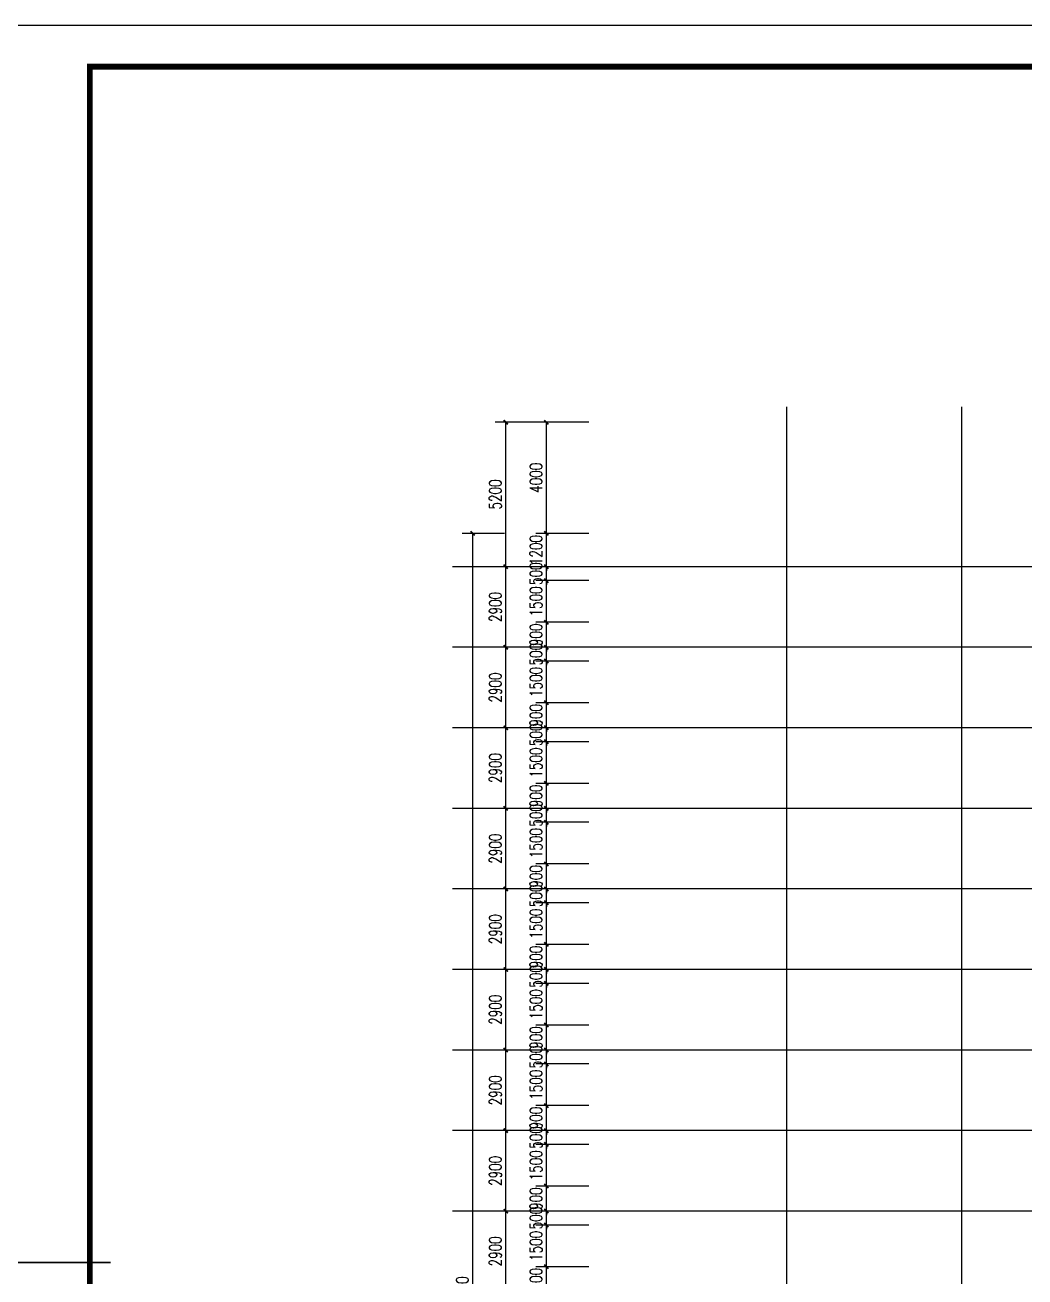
# Model space of a CAD drawing. Extents: x -59851 to 653804, y -249523 to 437614.
# Drawn here: x 276745 to 312727, y 392518 to 437588 of the extents above; entities that cross this region are included whole.
import ezdxf
from ezdxf.enums import TextEntityAlignment as Align

# ---------------------------------------------------------------- set-up
doc = ezdxf.new("R2010")
doc.units = 0
doc.header["$LTSCALE"] = 1000
doc.header["$MEASUREMENT"] = 0
for name, color, linetype in [('A-第三道尺寸线', 105, 'Continuous'), ('DOTE', 16, 'Continuous'), ('LABEL_FIXBOX_PM', 7, 'Continuous'), ('LABEL_TXT_PM', 1, 'Continuous'), ('PUB_DIM', 3, 'Continuous')]:
    doc.layers.add(name, color=color, linetype=linetype)
doc.styles.add('_TCH_DIM_T3', font='SIMPLEX.shx', dxfattribs={"width": 0.705882, "bigfont": 'GBCBIG.shx'})
doc.styles.add('LABEL_TXT_PM', font='pm_njadri_romans1.shx', dxfattribs={"width": 0.7, "bigfont": 'pm_njadri_hztxt.shx'})
doc.dimstyles.new('_TCH_ARCH&&150', dxfattribs={"dimtxt": 446.25, "dimasz": 150, "dimexe": 375, "dimexo": 450, "dimgap": 150, "dimtad": 1, "dimdec": 0, "dimzin": 0, "dimdsep": 46, "dimtxsty": '_TCH_DIM_T3', "dimblk": 'ARCHTICK', "dimcen": 0.09, "dimclrt": 7, "dimazin": 2, "dimtfac": 1, "dimtdec": 0, "dimtix": 1, "dimtmove": 2, "dimatfit": 3, "dimfxl": 0, "dimtolj": 1, "dimtzin": 0, "dimarcsym": 0})

# ---------------------------------------------------------------- blocks, each defined once
blk = doc.blocks.new('PMSheet_A1_20150113_5-3892016032414355901')
at = {"layer": 'LABEL_FIXBOX_PM'}
blk.add_lwpolyline([(0, 594), (841, 594), (841, 0), (0, 0)], close=True, dxfattribs=at)
at = {"layer": 'LABEL_FIXBOX_PM', "const_width": 1.4}
blk.add_lwpolyline([(831, 584), (25, 584), (25, 10), (831, 10)], close=True, dxfattribs=at)
at = {"layer": 'LABEL_FIXBOX_PM', "const_width": 0.35}
blk.add_lwpolyline([(0, 297), (30, 297)], dxfattribs=at)
at = {"layer": 'LABEL_TXT_PM', "style": 'LABEL_TXT_PM'}
for tag, height, width, p in [('修改图应说明理由', 4.5, 0.7, (788.35, 468.8)), ('出图章签名', 4.5, 0.7, (759.46, 338.09)), ('建设单位_U01', 4.5, 0.7, (800.9, 212.14)), ('建设单位', 4.5, 0.7, (800.9, 210.2)), ('建设单位_D01', 4.5, 0.7, (800.9, 207.4)), ('项目名称_U01', 4.5, 0.7, (800.9, 200.42)), ('项目名称', 4.5, 0.7, (800.9, 198.19)), ('项目名称_D01', 4.5, 0.7, (800.9, 195.3)), ('设计编号', 4.5, 0.6, (780.76, 187.9)), ('分项号', 4.5, 0.6, (820.26, 188)), ('项目经理', 4.5, 0.7, (780.26, 172)), ('项目经理签名', 4.5, 0.7, (810.18, 172.26)), ('审定', 4.5, 0.7, (780.26, 163.9)), ('审定签名', 4.5, 0.7, (810.18, 164.16)), ('审核', 4.5, 0.7, (780.26, 156)), ('审核签名', 4.5, 0.7, (810.18, 156.26)), ('项目负责签名', 4.5, 0.7, (810.18, 148.26)), ('项目负责', 4.5, 0.7, (780.26, 148)), ('专业负责', 4.5, 0.7, (780.26, 140)), ('专业负责签名', 4.5, 0.7, (810.18, 140.26)), ('校对', 4.5, 0.7, (780.26, 131.9)), ('校对签名', 4.5, 0.7, (810.18, 132.16)), ('设计签名', 4.5, 0.7, (810.18, 124.26)), ('设计', 4.5, 0.7, (780.26, 124)), ('绘制', 4.5, 0.7, (780.26, 115.9)), ('绘制签名', 4.5, 0.7, (810.18, 116.16)), ('方案_01', 4.5, 0.7, (780.26, 95.9)), ('方案_01签名', 4.5, 0.7, (810.18, 96.16)), ('方案_02签名', 4.5, 0.7, (810.18, 88.16)), ('方案_02', 4.5, 0.7, (780.26, 87.9)), ('方案_03', 4.5, 0.7, (780.29, 79.9)), ('方案_03签名', 4.5, 0.7, (810.2, 80.16)), ('方案_04', 4.5, 0.7, (780.26, 71.9)), ('方案_04签名', 4.5, 0.7, (810.18, 72.16)), ('图名_U02', 4.5, 0.7, (790.5, 60.2)), ('图名_U01', 4.5, 0.7, (790.5, 54.2)), ('图名', 4.5, 0.7, (790.5, 47.96)), ('图名_D01', 4.5, 0.7, (790.5, 42.4)), ('图名_D02', 4.5, 0.7, (790.5, 37)), ('图号', 3.5, 0.7, (760.97, 20.95)), ('图档号', 3.5, 0.7, (781.1, 20.95)), ('日期', 3.5, 0.7, (801.07, 20.95)), ('版本号', 3.5, 0.7, (820.27, 20.95))]:
    blk.add_attdef(tag, text='', height=height, dxfattribs=dict(at, width=width)).set_placement(p, align=Align.CENTER)
blk = doc.blocks.new('_ArchTick')
at = {"color": 0, "linetype": 'ByBlock', "const_width": 0.4}
blk.add_lwpolyline([(-0.5, -0.5), (0.5, 0.5)], dxfattribs=at)
blk = doc.blocks.new('*D4113')
at = {"layer": 'Defpoints', "color": 0, "transparency": 16777216}
for p in [(292854, 419288), (294453, 419288), (294453, 364438)]:
    blk.add_point(p, dxfattribs=at)
at = {"layer": 'PUB_DIM', "color": 0, "lineweight": -2, "transparency": 16777216}
for p, q in [((294003, 419288), (292479, 419288)), ((292854, 364438), (292854, 419288)), ((294003, 364438), (292479, 364438))]:
    blk.add_line(p, q, dxfattribs=at)
at = {"layer": 'PUB_DIM', "color": 0, "lineweight": -2, "transparency": 16777216, "xscale": 150, "yscale": 150, "zscale": 150}
for p, rotation in [((292854, 419288), 90), ((292854, 364438), 270)]:
    blk.add_blockref('_ArchTick', p, dxfattribs=dict(at, rotation=rotation))
at = {"layer": 'PUB_DIM', "color": 7, "transparency": 16777216, "insert": (292481, 391863), "char_height": 446.2, "attachment_point": 5, "rotation": 90, "style": '_TCH_DIM_T3'}
blk.add_mtext('\\A1;54850', dxfattribs=at)
blk = doc.blocks.new('*D4114')
at = {"layer": 'Defpoints', "color": 0, "transparency": 16777216}
for p in [(294043, 423288), (295616, 423288), (295616, 418088)]:
    blk.add_point(p, dxfattribs=at)
at = {"layer": 'PUB_DIM', "color": 0, "lineweight": -2, "transparency": 16777216}
for p, q in [((295166, 423288), (293668, 423288)), ((294043, 418088), (294043, 423288)), ((295166, 418088), (293668, 418088))]:
    blk.add_line(p, q, dxfattribs=at)
at = {"layer": 'PUB_DIM', "color": 0, "lineweight": -2, "transparency": 16777216, "xscale": 150, "yscale": 150, "zscale": 150}
for p, rotation in [((294043, 423288), 90), ((294043, 418088), 270)]:
    blk.add_blockref('_ArchTick', p, dxfattribs=dict(at, rotation=rotation))
at = {"layer": 'PUB_DIM', "color": 7, "transparency": 16777216, "insert": (293670, 420688), "char_height": 446.2, "attachment_point": 5, "rotation": 90, "style": '_TCH_DIM_T3'}
blk.add_mtext('\\A1;5200', dxfattribs=at)
blk = doc.blocks.new('*D4115')
at = {"layer": 'Defpoints', "color": 0, "transparency": 16777216}
for p in [(294043, 418088), (295616, 418088), (295616, 415188)]:
    blk.add_point(p, dxfattribs=at)
at = {"layer": 'PUB_DIM', "color": 0, "lineweight": -2, "transparency": 16777216}
for p, q in [((295166, 418088), (293668, 418088)), ((294043, 415188), (294043, 418088)), ((295166, 415188), (293668, 415188))]:
    blk.add_line(p, q, dxfattribs=at)
at = {"layer": 'PUB_DIM', "color": 0, "lineweight": -2, "transparency": 16777216, "xscale": 150, "yscale": 150, "zscale": 150}
for p, rotation in [((294043, 418088), 90), ((294043, 415188), 270)]:
    blk.add_blockref('_ArchTick', p, dxfattribs=dict(at, rotation=rotation))
at = {"layer": 'PUB_DIM', "color": 7, "transparency": 16777216, "insert": (293670, 416638), "char_height": 446.2, "attachment_point": 5, "rotation": 90, "style": '_TCH_DIM_T3'}
blk.add_mtext('\\A1;2900', dxfattribs=at)
blk = doc.blocks.new('*D4116')
at = {"layer": 'Defpoints', "color": 0, "transparency": 16777216}
for p in [(294043, 415188), (295616, 415188), (295616, 412288)]:
    blk.add_point(p, dxfattribs=at)
at = {"layer": 'PUB_DIM', "color": 0, "lineweight": -2, "transparency": 16777216}
for p, q in [((295166, 415188), (293668, 415188)), ((294043, 412288), (294043, 415188)), ((295166, 412288), (293668, 412288))]:
    blk.add_line(p, q, dxfattribs=at)
at = {"layer": 'PUB_DIM', "color": 0, "lineweight": -2, "transparency": 16777216, "xscale": 150, "yscale": 150, "zscale": 150}
for p, rotation in [((294043, 415188), 90), ((294043, 412288), 270)]:
    blk.add_blockref('_ArchTick', p, dxfattribs=dict(at, rotation=rotation))
at = {"layer": 'PUB_DIM', "color": 7, "transparency": 16777216, "insert": (293670, 413738), "char_height": 446.2, "attachment_point": 5, "rotation": 90, "style": '_TCH_DIM_T3'}
blk.add_mtext('\\A1;2900', dxfattribs=at)
blk = doc.blocks.new('*D4117')
at = {"layer": 'Defpoints', "color": 0, "transparency": 16777216}
for p in [(294043, 412288), (295616, 412288), (295616, 409388)]:
    blk.add_point(p, dxfattribs=at)
at = {"layer": 'PUB_DIM', "color": 0, "lineweight": -2, "transparency": 16777216}
for p, q in [((295166, 412288), (293668, 412288)), ((294043, 409388), (294043, 412288)), ((295166, 409388), (293668, 409388))]:
    blk.add_line(p, q, dxfattribs=at)
at = {"layer": 'PUB_DIM', "color": 0, "lineweight": -2, "transparency": 16777216, "xscale": 150, "yscale": 150, "zscale": 150}
for p, rotation in [((294043, 412288), 90), ((294043, 409388), 270)]:
    blk.add_blockref('_ArchTick', p, dxfattribs=dict(at, rotation=rotation))
at = {"layer": 'PUB_DIM', "color": 7, "transparency": 16777216, "insert": (293670, 410838), "char_height": 446.2, "attachment_point": 5, "rotation": 90, "style": '_TCH_DIM_T3'}
blk.add_mtext('\\A1;2900', dxfattribs=at)
blk = doc.blocks.new('*D4118')
at = {"layer": 'Defpoints', "color": 0, "transparency": 16777216}
for p in [(294043, 409388), (295616, 409388), (295616, 406488)]:
    blk.add_point(p, dxfattribs=at)
at = {"layer": 'PUB_DIM', "color": 0, "lineweight": -2, "transparency": 16777216}
for p, q in [((295166, 409388), (293668, 409388)), ((294043, 406488), (294043, 409388)), ((295166, 406488), (293668, 406488))]:
    blk.add_line(p, q, dxfattribs=at)
at = {"layer": 'PUB_DIM', "color": 0, "lineweight": -2, "transparency": 16777216, "xscale": 150, "yscale": 150, "zscale": 150}
for p, rotation in [((294043, 409388), 90), ((294043, 406488), 270)]:
    blk.add_blockref('_ArchTick', p, dxfattribs=dict(at, rotation=rotation))
at = {"layer": 'PUB_DIM', "color": 7, "transparency": 16777216, "insert": (293670, 407938), "char_height": 446.2, "attachment_point": 5, "rotation": 90, "style": '_TCH_DIM_T3'}
blk.add_mtext('\\A1;2900', dxfattribs=at)
blk = doc.blocks.new('*D4119')
at = {"layer": 'Defpoints', "color": 0, "transparency": 16777216}
for p in [(294043, 406488), (295616, 406488), (295616, 403588)]:
    blk.add_point(p, dxfattribs=at)
at = {"layer": 'PUB_DIM', "color": 0, "lineweight": -2, "transparency": 16777216}
for p, q in [((295166, 406488), (293668, 406488)), ((294043, 403588), (294043, 406488)), ((295166, 403588), (293668, 403588))]:
    blk.add_line(p, q, dxfattribs=at)
at = {"layer": 'PUB_DIM', "color": 0, "lineweight": -2, "transparency": 16777216, "xscale": 150, "yscale": 150, "zscale": 150}
for p, rotation in [((294043, 406488), 90), ((294043, 403588), 270)]:
    blk.add_blockref('_ArchTick', p, dxfattribs=dict(at, rotation=rotation))
at = {"layer": 'PUB_DIM', "color": 7, "transparency": 16777216, "insert": (293670, 405038), "char_height": 446.2, "attachment_point": 5, "rotation": 90, "style": '_TCH_DIM_T3'}
blk.add_mtext('\\A1;2900', dxfattribs=at)
blk = doc.blocks.new('*D4120')
at = {"layer": 'Defpoints', "color": 0, "transparency": 16777216}
for p in [(294043, 403588), (295616, 403588), (295616, 400688)]:
    blk.add_point(p, dxfattribs=at)
at = {"layer": 'PUB_DIM', "color": 0, "lineweight": -2, "transparency": 16777216}
for p, q in [((295166, 403588), (293668, 403588)), ((294043, 400688), (294043, 403588)), ((295166, 400688), (293668, 400688))]:
    blk.add_line(p, q, dxfattribs=at)
at = {"layer": 'PUB_DIM', "color": 0, "lineweight": -2, "transparency": 16777216, "xscale": 150, "yscale": 150, "zscale": 150}
for p, rotation in [((294043, 403588), 90), ((294043, 400688), 270)]:
    blk.add_blockref('_ArchTick', p, dxfattribs=dict(at, rotation=rotation))
at = {"layer": 'PUB_DIM', "color": 7, "transparency": 16777216, "insert": (293670, 402138), "char_height": 446.2, "attachment_point": 5, "rotation": 90, "style": '_TCH_DIM_T3'}
blk.add_mtext('\\A1;2900', dxfattribs=at)
blk = doc.blocks.new('*D4121')
at = {"layer": 'Defpoints', "color": 0, "transparency": 16777216}
for p in [(294043, 400688), (295616, 400688), (295616, 397788)]:
    blk.add_point(p, dxfattribs=at)
at = {"layer": 'PUB_DIM', "color": 0, "lineweight": -2, "transparency": 16777216}
for p, q in [((295166, 400688), (293668, 400688)), ((294043, 397788), (294043, 400688)), ((295166, 397788), (293668, 397788))]:
    blk.add_line(p, q, dxfattribs=at)
at = {"layer": 'PUB_DIM', "color": 0, "lineweight": -2, "transparency": 16777216, "xscale": 150, "yscale": 150, "zscale": 150}
for p, rotation in [((294043, 400688), 90), ((294043, 397788), 270)]:
    blk.add_blockref('_ArchTick', p, dxfattribs=dict(at, rotation=rotation))
at = {"layer": 'PUB_DIM', "color": 7, "transparency": 16777216, "insert": (293670, 399238), "char_height": 446.2, "attachment_point": 5, "rotation": 90, "style": '_TCH_DIM_T3'}
blk.add_mtext('\\A1;2900', dxfattribs=at)
blk = doc.blocks.new('*D4122')
at = {"layer": 'Defpoints', "color": 0, "transparency": 16777216}
for p in [(294043, 397788), (295616, 397788), (295616, 394888)]:
    blk.add_point(p, dxfattribs=at)
at = {"layer": 'PUB_DIM', "color": 0, "lineweight": -2, "transparency": 16777216}
for p, q in [((295166, 397788), (293668, 397788)), ((294043, 394888), (294043, 397788)), ((295166, 394888), (293668, 394888))]:
    blk.add_line(p, q, dxfattribs=at)
at = {"layer": 'PUB_DIM', "color": 0, "lineweight": -2, "transparency": 16777216, "xscale": 150, "yscale": 150, "zscale": 150}
for p, rotation in [((294043, 397788), 90), ((294043, 394888), 270)]:
    blk.add_blockref('_ArchTick', p, dxfattribs=dict(at, rotation=rotation))
at = {"layer": 'PUB_DIM', "color": 7, "transparency": 16777216, "insert": (293670, 396338), "char_height": 446.2, "attachment_point": 5, "rotation": 90, "style": '_TCH_DIM_T3'}
blk.add_mtext('\\A1;2900', dxfattribs=at)
blk = doc.blocks.new('*D4123')
at = {"layer": 'Defpoints', "color": 0, "transparency": 16777216}
for p in [(294043, 394888), (295616, 394888), (295616, 391988)]:
    blk.add_point(p, dxfattribs=at)
at = {"layer": 'PUB_DIM', "color": 0, "lineweight": -2, "transparency": 16777216}
for p, q in [((295166, 394888), (293668, 394888)), ((294043, 391988), (294043, 394888)), ((295166, 391988), (293668, 391988))]:
    blk.add_line(p, q, dxfattribs=at)
at = {"layer": 'PUB_DIM', "color": 0, "lineweight": -2, "transparency": 16777216, "xscale": 150, "yscale": 150, "zscale": 150}
for p, rotation in [((294043, 394888), 90), ((294043, 391988), 270)]:
    blk.add_blockref('_ArchTick', p, dxfattribs=dict(at, rotation=rotation))
at = {"layer": 'PUB_DIM', "color": 7, "transparency": 16777216, "insert": (293670, 393438), "char_height": 446.2, "attachment_point": 5, "rotation": 90, "style": '_TCH_DIM_T3'}
blk.add_mtext('\\A1;2900', dxfattribs=at)
blk = doc.blocks.new('*D4161')
at = {"layer": 'A-第三道尺寸线', "color": 0, "lineweight": -2, "transparency": 16777216}
for p, q in [((295504, 392888), (295504, 393038)), ((297028, 392888), (295129, 392888)), ((295504, 391988), (295504, 392888)), ((297028, 391988), (295129, 391988)), ((295504, 391988), (295504, 391838))]:
    blk.add_line(p, q, dxfattribs=at)
at = {"layer": 'Defpoints', "color": 0, "transparency": 16777216}
for p in [(295504, 392888), (297478, 392888), (297478, 391988)]:
    blk.add_point(p, dxfattribs=at)
at = {"layer": 'A-第三道尺寸线', "color": 0, "lineweight": -2, "transparency": 16777216, "xscale": 150, "yscale": 150, "zscale": 150}
for p, rotation in [((295504, 392888), 270), ((295504, 391988), 90)]:
    blk.add_blockref('_ArchTick', p, dxfattribs=dict(at, rotation=rotation))
at = {"layer": 'A-第三道尺寸线', "color": 7, "transparency": 16777216, "insert": (295131, 392438), "char_height": 446.2, "attachment_point": 5, "rotation": 90, "style": '_TCH_DIM_T3'}
blk.add_mtext('\\A1;900', dxfattribs=at)
blk = doc.blocks.new('*D4162')
at = {"layer": 'A-第三道尺寸线', "color": 0, "lineweight": -2, "transparency": 16777216}
for p, q in [((297028, 394388), (295129, 394388)), ((295504, 392888), (295504, 394388)), ((297028, 392888), (295129, 392888))]:
    blk.add_line(p, q, dxfattribs=at)
at = {"layer": 'Defpoints', "color": 0, "transparency": 16777216}
for p in [(295504, 394388), (297478, 394388), (297478, 392888)]:
    blk.add_point(p, dxfattribs=at)
at = {"layer": 'A-第三道尺寸线', "color": 0, "lineweight": -2, "transparency": 16777216, "xscale": 150, "yscale": 150, "zscale": 150}
for p, rotation in [((295504, 394388), 90), ((295504, 392888), 270)]:
    blk.add_blockref('_ArchTick', p, dxfattribs=dict(at, rotation=rotation))
at = {"layer": 'A-第三道尺寸线', "color": 7, "transparency": 16777216, "insert": (295131, 393638), "char_height": 446.2, "attachment_point": 5, "rotation": 90, "style": '_TCH_DIM_T3'}
blk.add_mtext('\\A1;1500', dxfattribs=at)
blk = doc.blocks.new('*D4163')
at = {"layer": 'A-第三道尺寸线', "color": 0, "lineweight": -2, "transparency": 16777216}
for p, q in [((297028, 394888), (295129, 394888)), ((295504, 394888), (295504, 395038)), ((295504, 394388), (295504, 394888)), ((297028, 394388), (295129, 394388)), ((295504, 394388), (295504, 394238))]:
    blk.add_line(p, q, dxfattribs=at)
at = {"layer": 'Defpoints', "color": 0, "transparency": 16777216}
for p in [(295504, 394888), (297478, 394888), (297478, 394388)]:
    blk.add_point(p, dxfattribs=at)
at = {"layer": 'A-第三道尺寸线', "color": 0, "lineweight": -2, "transparency": 16777216, "xscale": 150, "yscale": 150, "zscale": 150}
for p, rotation in [((295504, 394888), 270), ((295504, 394388), 90)]:
    blk.add_blockref('_ArchTick', p, dxfattribs=dict(at, rotation=rotation))
at = {"layer": 'A-第三道尺寸线', "color": 7, "transparency": 16777216, "insert": (295131, 394638), "char_height": 446.2, "attachment_point": 5, "rotation": 90, "style": '_TCH_DIM_T3'}
blk.add_mtext('\\A1;500', dxfattribs=at)
blk = doc.blocks.new('*D4164')
at = {"layer": 'A-第三道尺寸线', "color": 0, "lineweight": -2, "transparency": 16777216}
for p, q in [((297028, 395788), (295129, 395788)), ((295504, 395788), (295504, 395938)), ((295504, 394888), (295504, 395788)), ((297028, 394888), (295129, 394888)), ((295504, 394888), (295504, 394738))]:
    blk.add_line(p, q, dxfattribs=at)
at = {"layer": 'Defpoints', "color": 0, "transparency": 16777216}
for p in [(295504, 395788), (297478, 395788), (297478, 394888)]:
    blk.add_point(p, dxfattribs=at)
at = {"layer": 'A-第三道尺寸线', "color": 0, "lineweight": -2, "transparency": 16777216, "xscale": 150, "yscale": 150, "zscale": 150}
for p, rotation in [((295504, 395788), 270), ((295504, 394888), 90)]:
    blk.add_blockref('_ArchTick', p, dxfattribs=dict(at, rotation=rotation))
at = {"layer": 'A-第三道尺寸线', "color": 7, "transparency": 16777216, "insert": (295131, 395338), "char_height": 446.2, "attachment_point": 5, "rotation": 90, "style": '_TCH_DIM_T3'}
blk.add_mtext('\\A1;900', dxfattribs=at)
blk = doc.blocks.new('*D4165')
at = {"layer": 'A-第三道尺寸线', "color": 0, "lineweight": -2, "transparency": 16777216}
for p, q in [((297028, 397288), (295129, 397288)), ((295504, 395788), (295504, 397288)), ((297028, 395788), (295129, 395788))]:
    blk.add_line(p, q, dxfattribs=at)
at = {"layer": 'Defpoints', "color": 0, "transparency": 16777216}
for p in [(295504, 397288), (297478, 397288), (297478, 395788)]:
    blk.add_point(p, dxfattribs=at)
at = {"layer": 'A-第三道尺寸线', "color": 0, "lineweight": -2, "transparency": 16777216, "xscale": 150, "yscale": 150, "zscale": 150}
for p, rotation in [((295504, 397288), 90), ((295504, 395788), 270)]:
    blk.add_blockref('_ArchTick', p, dxfattribs=dict(at, rotation=rotation))
at = {"layer": 'A-第三道尺寸线', "color": 7, "transparency": 16777216, "insert": (295131, 396538), "char_height": 446.2, "attachment_point": 5, "rotation": 90, "style": '_TCH_DIM_T3'}
blk.add_mtext('\\A1;1500', dxfattribs=at)
blk = doc.blocks.new('*D4166')
at = {"layer": 'A-第三道尺寸线', "color": 0, "lineweight": -2, "transparency": 16777216}
for p, q in [((297028, 397788), (295129, 397788)), ((295504, 397788), (295504, 397938)), ((295504, 397288), (295504, 397788)), ((297028, 397288), (295129, 397288)), ((295504, 397288), (295504, 397138))]:
    blk.add_line(p, q, dxfattribs=at)
at = {"layer": 'Defpoints', "color": 0, "transparency": 16777216}
for p in [(295504, 397788), (297478, 397788), (297478, 397288)]:
    blk.add_point(p, dxfattribs=at)
at = {"layer": 'A-第三道尺寸线', "color": 0, "lineweight": -2, "transparency": 16777216, "xscale": 150, "yscale": 150, "zscale": 150}
for p, rotation in [((295504, 397788), 270), ((295504, 397288), 90)]:
    blk.add_blockref('_ArchTick', p, dxfattribs=dict(at, rotation=rotation))
at = {"layer": 'A-第三道尺寸线', "color": 7, "transparency": 16777216, "insert": (295131, 397538), "char_height": 446.2, "attachment_point": 5, "rotation": 90, "style": '_TCH_DIM_T3'}
blk.add_mtext('\\A1;500', dxfattribs=at)
blk = doc.blocks.new('*D4167')
at = {"layer": 'A-第三道尺寸线', "color": 0, "lineweight": -2, "transparency": 16777216}
for p, q in [((297028, 398688), (295129, 398688)), ((295504, 398688), (295504, 398838)), ((295504, 397788), (295504, 398688)), ((297028, 397788), (295129, 397788)), ((295504, 397788), (295504, 397638))]:
    blk.add_line(p, q, dxfattribs=at)
at = {"layer": 'Defpoints', "color": 0, "transparency": 16777216}
for p in [(295504, 398688), (297478, 398688), (297478, 397788)]:
    blk.add_point(p, dxfattribs=at)
at = {"layer": 'A-第三道尺寸线', "color": 0, "lineweight": -2, "transparency": 16777216, "xscale": 150, "yscale": 150, "zscale": 150}
for p, rotation in [((295504, 398688), 270), ((295504, 397788), 90)]:
    blk.add_blockref('_ArchTick', p, dxfattribs=dict(at, rotation=rotation))
at = {"layer": 'A-第三道尺寸线', "color": 7, "transparency": 16777216, "insert": (295131, 398238), "char_height": 446.2, "attachment_point": 5, "rotation": 90, "style": '_TCH_DIM_T3'}
blk.add_mtext('\\A1;900', dxfattribs=at)
blk = doc.blocks.new('*D4168')
at = {"layer": 'A-第三道尺寸线', "color": 0, "lineweight": -2, "transparency": 16777216}
for p, q in [((297028, 400188), (295129, 400188)), ((295504, 398688), (295504, 400188)), ((297028, 398688), (295129, 398688))]:
    blk.add_line(p, q, dxfattribs=at)
at = {"layer": 'Defpoints', "color": 0, "transparency": 16777216}
for p in [(295504, 400188), (297478, 400188), (297478, 398688)]:
    blk.add_point(p, dxfattribs=at)
at = {"layer": 'A-第三道尺寸线', "color": 0, "lineweight": -2, "transparency": 16777216, "xscale": 150, "yscale": 150, "zscale": 150}
for p, rotation in [((295504, 400188), 90), ((295504, 398688), 270)]:
    blk.add_blockref('_ArchTick', p, dxfattribs=dict(at, rotation=rotation))
at = {"layer": 'A-第三道尺寸线', "color": 7, "transparency": 16777216, "insert": (295131, 399438), "char_height": 446.2, "attachment_point": 5, "rotation": 90, "style": '_TCH_DIM_T3'}
blk.add_mtext('\\A1;1500', dxfattribs=at)
blk = doc.blocks.new('*D4169')
at = {"layer": 'A-第三道尺寸线', "color": 0, "lineweight": -2, "transparency": 16777216}
for p, q in [((297028, 400688), (295129, 400688)), ((295504, 400688), (295504, 400838)), ((295504, 400188), (295504, 400688)), ((297028, 400188), (295129, 400188)), ((295504, 400188), (295504, 400038))]:
    blk.add_line(p, q, dxfattribs=at)
at = {"layer": 'Defpoints', "color": 0, "transparency": 16777216}
for p in [(295504, 400688), (297478, 400688), (297478, 400188)]:
    blk.add_point(p, dxfattribs=at)
at = {"layer": 'A-第三道尺寸线', "color": 0, "lineweight": -2, "transparency": 16777216, "xscale": 150, "yscale": 150, "zscale": 150}
for p, rotation in [((295504, 400688), 270), ((295504, 400188), 90)]:
    blk.add_blockref('_ArchTick', p, dxfattribs=dict(at, rotation=rotation))
at = {"layer": 'A-第三道尺寸线', "color": 7, "transparency": 16777216, "insert": (295131, 400438), "char_height": 446.2, "attachment_point": 5, "rotation": 90, "style": '_TCH_DIM_T3'}
blk.add_mtext('\\A1;500', dxfattribs=at)
blk = doc.blocks.new('*D4170')
at = {"layer": 'A-第三道尺寸线', "color": 0, "lineweight": -2, "transparency": 16777216}
for p, q in [((297028, 401588), (295129, 401588)), ((295504, 401588), (295504, 401738)), ((295504, 400688), (295504, 401588)), ((297028, 400688), (295129, 400688)), ((295504, 400688), (295504, 400538))]:
    blk.add_line(p, q, dxfattribs=at)
at = {"layer": 'Defpoints', "color": 0, "transparency": 16777216}
for p in [(295504, 401588), (297478, 401588), (297478, 400688)]:
    blk.add_point(p, dxfattribs=at)
at = {"layer": 'A-第三道尺寸线', "color": 0, "lineweight": -2, "transparency": 16777216, "xscale": 150, "yscale": 150, "zscale": 150}
for p, rotation in [((295504, 401588), 270), ((295504, 400688), 90)]:
    blk.add_blockref('_ArchTick', p, dxfattribs=dict(at, rotation=rotation))
at = {"layer": 'A-第三道尺寸线', "color": 7, "transparency": 16777216, "insert": (295131, 401138), "char_height": 446.2, "attachment_point": 5, "rotation": 90, "style": '_TCH_DIM_T3'}
blk.add_mtext('\\A1;900', dxfattribs=at)
blk = doc.blocks.new('*D4171')
at = {"layer": 'A-第三道尺寸线', "color": 0, "lineweight": -2, "transparency": 16777216}
for p, q in [((297028, 403088), (295129, 403088)), ((295504, 401588), (295504, 403088)), ((297028, 401588), (295129, 401588))]:
    blk.add_line(p, q, dxfattribs=at)
at = {"layer": 'Defpoints', "color": 0, "transparency": 16777216}
for p in [(295504, 403088), (297478, 403088), (297478, 401588)]:
    blk.add_point(p, dxfattribs=at)
at = {"layer": 'A-第三道尺寸线', "color": 0, "lineweight": -2, "transparency": 16777216, "xscale": 150, "yscale": 150, "zscale": 150}
for p, rotation in [((295504, 403088), 90), ((295504, 401588), 270)]:
    blk.add_blockref('_ArchTick', p, dxfattribs=dict(at, rotation=rotation))
at = {"layer": 'A-第三道尺寸线', "color": 7, "transparency": 16777216, "insert": (295131, 402338), "char_height": 446.2, "attachment_point": 5, "rotation": 90, "style": '_TCH_DIM_T3'}
blk.add_mtext('\\A1;1500', dxfattribs=at)
blk = doc.blocks.new('*D4172')
at = {"layer": 'A-第三道尺寸线', "color": 0, "lineweight": -2, "transparency": 16777216}
for p, q in [((297028, 403588), (295129, 403588)), ((295504, 403588), (295504, 403738)), ((295504, 403088), (295504, 403588)), ((297028, 403088), (295129, 403088)), ((295504, 403088), (295504, 402938))]:
    blk.add_line(p, q, dxfattribs=at)
at = {"layer": 'Defpoints', "color": 0, "transparency": 16777216}
for p in [(295504, 403588), (297478, 403588), (297478, 403088)]:
    blk.add_point(p, dxfattribs=at)
at = {"layer": 'A-第三道尺寸线', "color": 0, "lineweight": -2, "transparency": 16777216, "xscale": 150, "yscale": 150, "zscale": 150}
for p, rotation in [((295504, 403588), 270), ((295504, 403088), 90)]:
    blk.add_blockref('_ArchTick', p, dxfattribs=dict(at, rotation=rotation))
at = {"layer": 'A-第三道尺寸线', "color": 7, "transparency": 16777216, "insert": (295131, 403338), "char_height": 446.2, "attachment_point": 5, "rotation": 90, "style": '_TCH_DIM_T3'}
blk.add_mtext('\\A1;500', dxfattribs=at)
blk = doc.blocks.new('*D4173')
at = {"layer": 'A-第三道尺寸线', "color": 0, "lineweight": -2, "transparency": 16777216}
for p, q in [((297028, 404488), (295129, 404488)), ((295504, 404488), (295504, 404638)), ((295504, 403588), (295504, 404488)), ((297028, 403588), (295129, 403588)), ((295504, 403588), (295504, 403438))]:
    blk.add_line(p, q, dxfattribs=at)
at = {"layer": 'Defpoints', "color": 0, "transparency": 16777216}
for p in [(295504, 404488), (297478, 404488), (297478, 403588)]:
    blk.add_point(p, dxfattribs=at)
at = {"layer": 'A-第三道尺寸线', "color": 0, "lineweight": -2, "transparency": 16777216, "xscale": 150, "yscale": 150, "zscale": 150}
for p, rotation in [((295504, 404488), 270), ((295504, 403588), 90)]:
    blk.add_blockref('_ArchTick', p, dxfattribs=dict(at, rotation=rotation))
at = {"layer": 'A-第三道尺寸线', "color": 7, "transparency": 16777216, "insert": (295131, 404038), "char_height": 446.2, "attachment_point": 5, "rotation": 90, "style": '_TCH_DIM_T3'}
blk.add_mtext('\\A1;900', dxfattribs=at)
blk = doc.blocks.new('*D4174')
at = {"layer": 'A-第三道尺寸线', "color": 0, "lineweight": -2, "transparency": 16777216}
for p, q in [((297028, 405988), (295129, 405988)), ((295504, 404488), (295504, 405988)), ((297028, 404488), (295129, 404488))]:
    blk.add_line(p, q, dxfattribs=at)
at = {"layer": 'Defpoints', "color": 0, "transparency": 16777216}
for p in [(295504, 405988), (297478, 405988), (297478, 404488)]:
    blk.add_point(p, dxfattribs=at)
at = {"layer": 'A-第三道尺寸线', "color": 0, "lineweight": -2, "transparency": 16777216, "xscale": 150, "yscale": 150, "zscale": 150}
for p, rotation in [((295504, 405988), 90), ((295504, 404488), 270)]:
    blk.add_blockref('_ArchTick', p, dxfattribs=dict(at, rotation=rotation))
at = {"layer": 'A-第三道尺寸线', "color": 7, "transparency": 16777216, "insert": (295131, 405238), "char_height": 446.2, "attachment_point": 5, "rotation": 90, "style": '_TCH_DIM_T3'}
blk.add_mtext('\\A1;1500', dxfattribs=at)
blk = doc.blocks.new('*D4175')
at = {"layer": 'A-第三道尺寸线', "color": 0, "lineweight": -2, "transparency": 16777216}
for p, q in [((295504, 406488), (295504, 406638)), ((297028, 406488), (295129, 406488)), ((295504, 405988), (295504, 406488)), ((297028, 405988), (295129, 405988)), ((295504, 405988), (295504, 405838))]:
    blk.add_line(p, q, dxfattribs=at)
at = {"layer": 'Defpoints', "color": 0, "transparency": 16777216}
for p in [(295504, 406488), (297478, 406488), (297478, 405988)]:
    blk.add_point(p, dxfattribs=at)
at = {"layer": 'A-第三道尺寸线', "color": 0, "lineweight": -2, "transparency": 16777216, "xscale": 150, "yscale": 150, "zscale": 150}
for p, rotation in [((295504, 406488), 270), ((295504, 405988), 90)]:
    blk.add_blockref('_ArchTick', p, dxfattribs=dict(at, rotation=rotation))
at = {"layer": 'A-第三道尺寸线', "color": 7, "transparency": 16777216, "insert": (295131, 406238), "char_height": 446.2, "attachment_point": 5, "rotation": 90, "style": '_TCH_DIM_T3'}
blk.add_mtext('\\A1;500', dxfattribs=at)
blk = doc.blocks.new('*D4176')
at = {"layer": 'A-第三道尺寸线', "color": 0, "lineweight": -2, "transparency": 16777216}
for p, q in [((295504, 407388), (295504, 407538)), ((297028, 407388), (295129, 407388)), ((295504, 406488), (295504, 407388)), ((297028, 406488), (295129, 406488)), ((295504, 406488), (295504, 406338))]:
    blk.add_line(p, q, dxfattribs=at)
at = {"layer": 'Defpoints', "color": 0, "transparency": 16777216}
for p in [(295504, 407388), (297478, 407388), (297478, 406488)]:
    blk.add_point(p, dxfattribs=at)
at = {"layer": 'A-第三道尺寸线', "color": 0, "lineweight": -2, "transparency": 16777216, "xscale": 150, "yscale": 150, "zscale": 150}
for p, rotation in [((295504, 407388), 270), ((295504, 406488), 90)]:
    blk.add_blockref('_ArchTick', p, dxfattribs=dict(at, rotation=rotation))
at = {"layer": 'A-第三道尺寸线', "color": 7, "transparency": 16777216, "insert": (295131, 406938), "char_height": 446.2, "attachment_point": 5, "rotation": 90, "style": '_TCH_DIM_T3'}
blk.add_mtext('\\A1;900', dxfattribs=at)
blk = doc.blocks.new('*D4177')
at = {"layer": 'A-第三道尺寸线', "color": 0, "lineweight": -2, "transparency": 16777216}
for p, q in [((297028, 408888), (295129, 408888)), ((295504, 407388), (295504, 408888)), ((297028, 407388), (295129, 407388))]:
    blk.add_line(p, q, dxfattribs=at)
at = {"layer": 'Defpoints', "color": 0, "transparency": 16777216}
for p in [(295504, 408888), (297478, 408888), (297478, 407388)]:
    blk.add_point(p, dxfattribs=at)
at = {"layer": 'A-第三道尺寸线', "color": 0, "lineweight": -2, "transparency": 16777216, "xscale": 150, "yscale": 150, "zscale": 150}
for p, rotation in [((295504, 408888), 90), ((295504, 407388), 270)]:
    blk.add_blockref('_ArchTick', p, dxfattribs=dict(at, rotation=rotation))
at = {"layer": 'A-第三道尺寸线', "color": 7, "transparency": 16777216, "insert": (295131, 408138), "char_height": 446.2, "attachment_point": 5, "rotation": 90, "style": '_TCH_DIM_T3'}
blk.add_mtext('\\A1;1500', dxfattribs=at)
blk = doc.blocks.new('*D4178')
at = {"layer": 'A-第三道尺寸线', "color": 0, "lineweight": -2, "transparency": 16777216}
for p, q in [((297028, 409388), (295129, 409388)), ((295504, 409388), (295504, 409538)), ((295504, 408888), (295504, 409388)), ((297028, 408888), (295129, 408888)), ((295504, 408888), (295504, 408738))]:
    blk.add_line(p, q, dxfattribs=at)
at = {"layer": 'Defpoints', "color": 0, "transparency": 16777216}
for p in [(295504, 409388), (297478, 409388), (297478, 408888)]:
    blk.add_point(p, dxfattribs=at)
at = {"layer": 'A-第三道尺寸线', "color": 0, "lineweight": -2, "transparency": 16777216, "xscale": 150, "yscale": 150, "zscale": 150}
for p, rotation in [((295504, 409388), 270), ((295504, 408888), 90)]:
    blk.add_blockref('_ArchTick', p, dxfattribs=dict(at, rotation=rotation))
at = {"layer": 'A-第三道尺寸线', "color": 7, "transparency": 16777216, "insert": (295131, 409138), "char_height": 446.2, "attachment_point": 5, "rotation": 90, "style": '_TCH_DIM_T3'}
blk.add_mtext('\\A1;500', dxfattribs=at)
blk = doc.blocks.new('*D4179')
at = {"layer": 'A-第三道尺寸线', "color": 0, "lineweight": -2, "transparency": 16777216}
for p, q in [((297028, 410288), (295129, 410288)), ((295504, 410288), (295504, 410438)), ((295504, 409388), (295504, 410288)), ((297028, 409388), (295129, 409388)), ((295504, 409388), (295504, 409238))]:
    blk.add_line(p, q, dxfattribs=at)
at = {"layer": 'Defpoints', "color": 0, "transparency": 16777216}
for p in [(295504, 410288), (297478, 410288), (297478, 409388)]:
    blk.add_point(p, dxfattribs=at)
at = {"layer": 'A-第三道尺寸线', "color": 0, "lineweight": -2, "transparency": 16777216, "xscale": 150, "yscale": 150, "zscale": 150}
for p, rotation in [((295504, 410288), 270), ((295504, 409388), 90)]:
    blk.add_blockref('_ArchTick', p, dxfattribs=dict(at, rotation=rotation))
at = {"layer": 'A-第三道尺寸线', "color": 7, "transparency": 16777216, "insert": (295131, 409838), "char_height": 446.2, "attachment_point": 5, "rotation": 90, "style": '_TCH_DIM_T3'}
blk.add_mtext('\\A1;900', dxfattribs=at)
blk = doc.blocks.new('*D4180')
at = {"layer": 'A-第三道尺寸线', "color": 0, "lineweight": -2, "transparency": 16777216}
for p, q in [((297028, 411788), (295129, 411788)), ((295504, 410288), (295504, 411788)), ((297028, 410288), (295129, 410288))]:
    blk.add_line(p, q, dxfattribs=at)
at = {"layer": 'Defpoints', "color": 0, "transparency": 16777216}
for p in [(295504, 411788), (297478, 411788), (297478, 410288)]:
    blk.add_point(p, dxfattribs=at)
at = {"layer": 'A-第三道尺寸线', "color": 0, "lineweight": -2, "transparency": 16777216, "xscale": 150, "yscale": 150, "zscale": 150}
for p, rotation in [((295504, 411788), 90), ((295504, 410288), 270)]:
    blk.add_blockref('_ArchTick', p, dxfattribs=dict(at, rotation=rotation))
at = {"layer": 'A-第三道尺寸线', "color": 7, "transparency": 16777216, "insert": (295131, 411038), "char_height": 446.2, "attachment_point": 5, "rotation": 90, "style": '_TCH_DIM_T3'}
blk.add_mtext('\\A1;1500', dxfattribs=at)
blk = doc.blocks.new('*D4181')
at = {"layer": 'A-第三道尺寸线', "color": 0, "lineweight": -2, "transparency": 16777216}
for p, q in [((295504, 412288), (295504, 412438)), ((297028, 412288), (295129, 412288)), ((295504, 411788), (295504, 412288)), ((297028, 411788), (295129, 411788)), ((295504, 411788), (295504, 411638))]:
    blk.add_line(p, q, dxfattribs=at)
at = {"layer": 'Defpoints', "color": 0, "transparency": 16777216}
for p in [(295504, 412288), (297478, 412288), (297478, 411788)]:
    blk.add_point(p, dxfattribs=at)
at = {"layer": 'A-第三道尺寸线', "color": 0, "lineweight": -2, "transparency": 16777216, "xscale": 150, "yscale": 150, "zscale": 150}
for p, rotation in [((295504, 412288), 270), ((295504, 411788), 90)]:
    blk.add_blockref('_ArchTick', p, dxfattribs=dict(at, rotation=rotation))
at = {"layer": 'A-第三道尺寸线', "color": 7, "transparency": 16777216, "insert": (295131, 412038), "char_height": 446.2, "attachment_point": 5, "rotation": 90, "style": '_TCH_DIM_T3'}
blk.add_mtext('\\A1;500', dxfattribs=at)
blk = doc.blocks.new('*D4182')
at = {"layer": 'A-第三道尺寸线', "color": 0, "lineweight": -2, "transparency": 16777216}
for p, q in [((295504, 413188), (295504, 413338)), ((297028, 413188), (295129, 413188)), ((295504, 412288), (295504, 413188)), ((297028, 412288), (295129, 412288)), ((295504, 412288), (295504, 412138))]:
    blk.add_line(p, q, dxfattribs=at)
at = {"layer": 'Defpoints', "color": 0, "transparency": 16777216}
for p in [(295504, 413188), (297478, 413188), (297478, 412288)]:
    blk.add_point(p, dxfattribs=at)
at = {"layer": 'A-第三道尺寸线', "color": 0, "lineweight": -2, "transparency": 16777216, "xscale": 150, "yscale": 150, "zscale": 150}
for p, rotation in [((295504, 413188), 270), ((295504, 412288), 90)]:
    blk.add_blockref('_ArchTick', p, dxfattribs=dict(at, rotation=rotation))
at = {"layer": 'A-第三道尺寸线', "color": 7, "transparency": 16777216, "insert": (295131, 412738), "char_height": 446.2, "attachment_point": 5, "rotation": 90, "style": '_TCH_DIM_T3'}
blk.add_mtext('\\A1;900', dxfattribs=at)
blk = doc.blocks.new('*D4183')
at = {"layer": 'A-第三道尺寸线', "color": 0, "lineweight": -2, "transparency": 16777216}
for p, q in [((297028, 414688), (295129, 414688)), ((295504, 413188), (295504, 414688)), ((297028, 413188), (295129, 413188))]:
    blk.add_line(p, q, dxfattribs=at)
at = {"layer": 'Defpoints', "color": 0, "transparency": 16777216}
for p in [(295504, 414688), (297478, 414688), (297478, 413188)]:
    blk.add_point(p, dxfattribs=at)
at = {"layer": 'A-第三道尺寸线', "color": 0, "lineweight": -2, "transparency": 16777216, "xscale": 150, "yscale": 150, "zscale": 150}
for p, rotation in [((295504, 414688), 90), ((295504, 413188), 270)]:
    blk.add_blockref('_ArchTick', p, dxfattribs=dict(at, rotation=rotation))
at = {"layer": 'A-第三道尺寸线', "color": 7, "transparency": 16777216, "insert": (295131, 413938), "char_height": 446.2, "attachment_point": 5, "rotation": 90, "style": '_TCH_DIM_T3'}
blk.add_mtext('\\A1;1500', dxfattribs=at)
blk = doc.blocks.new('*D4184')
at = {"layer": 'A-第三道尺寸线', "color": 0, "lineweight": -2, "transparency": 16777216}
for p, q in [((297028, 415188), (295129, 415188)), ((295504, 415188), (295504, 415338)), ((295504, 414688), (295504, 415188)), ((297028, 414688), (295129, 414688)), ((295504, 414688), (295504, 414538))]:
    blk.add_line(p, q, dxfattribs=at)
at = {"layer": 'Defpoints', "color": 0, "transparency": 16777216}
for p in [(295504, 415188), (297478, 415188), (297478, 414688)]:
    blk.add_point(p, dxfattribs=at)
at = {"layer": 'A-第三道尺寸线', "color": 0, "lineweight": -2, "transparency": 16777216, "xscale": 150, "yscale": 150, "zscale": 150}
for p, rotation in [((295504, 415188), 270), ((295504, 414688), 90)]:
    blk.add_blockref('_ArchTick', p, dxfattribs=dict(at, rotation=rotation))
at = {"layer": 'A-第三道尺寸线', "color": 7, "transparency": 16777216, "insert": (295131, 414938), "char_height": 446.2, "attachment_point": 5, "rotation": 90, "style": '_TCH_DIM_T3'}
blk.add_mtext('\\A1;500', dxfattribs=at)
blk = doc.blocks.new('*D4185')
at = {"layer": 'A-第三道尺寸线', "color": 0, "lineweight": -2, "transparency": 16777216}
for p, q in [((297028, 416088), (295129, 416088)), ((295504, 416088), (295504, 416238)), ((295504, 415188), (295504, 416088)), ((297028, 415188), (295129, 415188)), ((295504, 415188), (295504, 415038))]:
    blk.add_line(p, q, dxfattribs=at)
at = {"layer": 'Defpoints', "color": 0, "transparency": 16777216}
for p in [(295504, 416088), (297478, 416088), (297478, 415188)]:
    blk.add_point(p, dxfattribs=at)
at = {"layer": 'A-第三道尺寸线', "color": 0, "lineweight": -2, "transparency": 16777216, "xscale": 150, "yscale": 150, "zscale": 150}
for p, rotation in [((295504, 416088), 270), ((295504, 415188), 90)]:
    blk.add_blockref('_ArchTick', p, dxfattribs=dict(at, rotation=rotation))
at = {"layer": 'A-第三道尺寸线', "color": 7, "transparency": 16777216, "insert": (295131, 415638), "char_height": 446.2, "attachment_point": 5, "rotation": 90, "style": '_TCH_DIM_T3'}
blk.add_mtext('\\A1;900', dxfattribs=at)
blk = doc.blocks.new('*D4186')
at = {"layer": 'A-第三道尺寸线', "color": 0, "lineweight": -2, "transparency": 16777216}
for p, q in [((297028, 417588), (295129, 417588)), ((295504, 416088), (295504, 417588)), ((297028, 416088), (295129, 416088))]:
    blk.add_line(p, q, dxfattribs=at)
at = {"layer": 'Defpoints', "color": 0, "transparency": 16777216}
for p in [(295504, 417588), (297478, 417588), (297478, 416088)]:
    blk.add_point(p, dxfattribs=at)
at = {"layer": 'A-第三道尺寸线', "color": 0, "lineweight": -2, "transparency": 16777216, "xscale": 150, "yscale": 150, "zscale": 150}
for p, rotation in [((295504, 417588), 90), ((295504, 416088), 270)]:
    blk.add_blockref('_ArchTick', p, dxfattribs=dict(at, rotation=rotation))
at = {"layer": 'A-第三道尺寸线', "color": 7, "transparency": 16777216, "insert": (295131, 416838), "char_height": 446.2, "attachment_point": 5, "rotation": 90, "style": '_TCH_DIM_T3'}
blk.add_mtext('\\A1;1500', dxfattribs=at)
blk = doc.blocks.new('*D4187')
at = {"layer": 'A-第三道尺寸线', "color": 0, "lineweight": -2, "transparency": 16777216}
for p, q in [((297028, 418088), (295129, 418088)), ((295504, 418088), (295504, 418238)), ((295504, 417588), (295504, 418088)), ((297028, 417588), (295129, 417588)), ((295504, 417588), (295504, 417438))]:
    blk.add_line(p, q, dxfattribs=at)
at = {"layer": 'Defpoints', "color": 0, "transparency": 16777216}
for p in [(295504, 418088), (297478, 418088), (297478, 417588)]:
    blk.add_point(p, dxfattribs=at)
at = {"layer": 'A-第三道尺寸线', "color": 0, "lineweight": -2, "transparency": 16777216, "xscale": 150, "yscale": 150, "zscale": 150}
for p, rotation in [((295504, 418088), 270), ((295504, 417588), 90)]:
    blk.add_blockref('_ArchTick', p, dxfattribs=dict(at, rotation=rotation))
at = {"layer": 'A-第三道尺寸线', "color": 7, "transparency": 16777216, "insert": (295131, 417838), "char_height": 446.2, "attachment_point": 5, "rotation": 90, "style": '_TCH_DIM_T3'}
blk.add_mtext('\\A1;500', dxfattribs=at)
blk = doc.blocks.new('*D4188')
at = {"layer": 'A-第三道尺寸线', "color": 0, "lineweight": -2, "transparency": 16777216}
for p, q in [((297028, 419288), (295129, 419288)), ((295504, 419288), (295504, 419438)), ((295504, 418088), (295504, 419288)), ((297028, 418088), (295129, 418088)), ((295504, 418088), (295504, 417938))]:
    blk.add_line(p, q, dxfattribs=at)
at = {"layer": 'Defpoints', "color": 0, "transparency": 16777216}
for p in [(295504, 419288), (297478, 419288), (297478, 418088)]:
    blk.add_point(p, dxfattribs=at)
at = {"layer": 'A-第三道尺寸线', "color": 0, "lineweight": -2, "transparency": 16777216, "xscale": 150, "yscale": 150, "zscale": 150}
for p, rotation in [((295504, 419288), 270), ((295504, 418088), 90)]:
    blk.add_blockref('_ArchTick', p, dxfattribs=dict(at, rotation=rotation))
at = {"layer": 'A-第三道尺寸线', "color": 7, "transparency": 16777216, "insert": (295131, 418688), "char_height": 446.2, "attachment_point": 5, "rotation": 90, "style": '_TCH_DIM_T3'}
blk.add_mtext('\\A1;1200', dxfattribs=at)
blk = doc.blocks.new('*D4189')
at = {"layer": 'A-第三道尺寸线', "color": 0, "lineweight": -2, "transparency": 16777216}
for p, q in [((297028, 423288), (295129, 423288)), ((295504, 419288), (295504, 423288)), ((297028, 419288), (295129, 419288))]:
    blk.add_line(p, q, dxfattribs=at)
at = {"layer": 'Defpoints', "color": 0, "transparency": 16777216}
for p in [(295504, 423288), (297478, 423288), (297478, 419288)]:
    blk.add_point(p, dxfattribs=at)
at = {"layer": 'A-第三道尺寸线', "color": 0, "lineweight": -2, "transparency": 16777216, "xscale": 150, "yscale": 150, "zscale": 150}
for p, rotation in [((295504, 423288), 90), ((295504, 419288), 270)]:
    blk.add_blockref('_ArchTick', p, dxfattribs=dict(at, rotation=rotation))
at = {"layer": 'A-第三道尺寸线', "color": 7, "transparency": 16777216, "insert": (295131, 421288), "char_height": 446.2, "attachment_point": 5, "rotation": 90, "style": '_TCH_DIM_T3'}
blk.add_mtext('\\A1;4000', dxfattribs=at)

msp = doc.modelspace()

# ---------------------------------------------------------------- linework, layer by layer
at = {"layer": 'DOTE'}
for p, q in [((304148.6, 423848.2), (304148.6, 363523.9)), ((310448.6, 423848.2), (310448.6, 363523.9)), ((376966.8, 418087.8), (292125.9, 418087.8)), ((376966.8, 415187.8), (292125.9, 415187.8)), ((376966.8, 412287.8), (292125.9, 412287.8)), ((376966.8, 409387.8), (292125.9, 409387.8)), ((376966.8, 406487.8), (292125.9, 406487.8)), ((376966.8, 403587.8), (292125.9, 403587.8)), ((376966.8, 400687.8), (292125.9, 400687.8)), ((376966.8, 397787.8), (292125.9, 397787.8)), ((376966.8, 394887.8), (292125.9, 394887.8))]:
    msp.add_line(p, q, dxfattribs=at)

# ---------------------------------------------------------------- block references
at = {"xscale": 150, "yscale": 150, "zscale": 150}
msp.add_blockref('PMSheet_A1_20150113_5-3892016032414355901', (275327.5, 348488), dxfattribs=at)

# ---------------------------------------------------------------- dimensions: what is measured, and where the dimension line sits
at = {"layer": 'A-第三道尺寸线'}
for p1, p2, picture, middle in [((297478.4, 419287.8), (297478.4, 423287.8), '*D4189', (295131.1, 421287.8)), ((297478.4, 418087.8), (297478.4, 419287.8), '*D4188', (295131.1, 418687.8)), ((297478.4, 417587.8), (297478.4, 418087.8), '*D4187', (295131.1, 417837.8)), ((297478.4, 416087.8), (297478.4, 417587.8), '*D4186', (295131.1, 416837.8)), ((297478.4, 415187.8), (297478.4, 416087.8), '*D4185', (295131.1, 415637.8)), ((297478.4, 414687.8), (297478.4, 415187.8), '*D4184', (295131.1, 414937.8)), ((297478.4, 413187.8), (297478.4, 414687.8), '*D4183', (295131.1, 413937.8)), ((297478.4, 412287.8), (297478.4, 413187.8), '*D4182', (295131.1, 412737.8)), ((297478.4, 411787.8), (297478.4, 412287.8), '*D4181', (295131.1, 412037.8)), ((297478.4, 410287.8), (297478.4, 411787.8), '*D4180', (295131.1, 411037.8)), ((297478.4, 409387.8), (297478.4, 410287.8), '*D4179', (295131.1, 409837.8)), ((297478.4, 408887.8), (297478.4, 409387.8), '*D4178', (295131.1, 409137.8)), ((297478.4, 407387.8), (297478.4, 408887.8), '*D4177', (295131.1, 408137.8)), ((297478.4, 406487.8), (297478.4, 407387.8), '*D4176', (295131.1, 406937.8)), ((297478.4, 405987.8), (297478.4, 406487.8), '*D4175', (295131.1, 406237.8)), ((297478.4, 404487.8), (297478.4, 405987.8), '*D4174', (295131.1, 405237.8)), ((297478.4, 403587.8), (297478.4, 404487.8), '*D4173', (295131.1, 404037.8)), ((297478.4, 403087.8), (297478.4, 403587.8), '*D4172', (295131.1, 403337.8)), ((297478.4, 401587.8), (297478.4, 403087.8), '*D4171', (295131.1, 402337.8)), ((297478.4, 400687.8), (297478.4, 401587.8), '*D4170', (295131.1, 401137.8)), ((297478.4, 400187.8), (297478.4, 400687.8), '*D4169', (295131.1, 400437.8)), ((297478.4, 398687.8), (297478.4, 400187.8), '*D4168', (295131.1, 399437.8)), ((297478.4, 397787.8), (297478.4, 398687.8), '*D4167', (295131.1, 398237.8)), ((297478.4, 397287.8), (297478.4, 397787.8), '*D4166', (295131.1, 397537.8)), ((297478.4, 395787.8), (297478.4, 397287.8), '*D4165', (295131.1, 396537.8)), ((297478.4, 394887.8), (297478.4, 395787.8), '*D4164', (295131.1, 395337.8)), ((297478.4, 394387.8), (297478.4, 394887.8), '*D4163', (295131.1, 394637.8)), ((297478.4, 392887.8), (297478.4, 394387.8), '*D4162', (295131.1, 393637.8)), ((297478.4, 391987.8), (297478.4, 392887.8), '*D4161', (295131.1, 392437.8))]:
    dim = msp.add_aligned_dim(p1=p1, p2=p2, distance=1974.2, dimstyle='_TCH_ARCH&&150', dxfattribs=at)
    dim.commit()
    dim.dimension.update_dxf_attribs({"geometry": picture, "text_midpoint": middle})
at = {"layer": 'PUB_DIM'}
for p1, p2, distance, picture, middle in [((295616.4, 418087.8), (295616.4, 423287.8), 1573.3, '*D4114', (293670, 420687.8)), ((294452.9, 364437.8), (294452.9, 419287.8), 1599, '*D4113', (292480.7, 391862.8)), ((295616.4, 415187.8), (295616.4, 418087.8), 1573.3, '*D4115', (293670, 416637.8)), ((295616.4, 412287.8), (295616.4, 415187.8), 1573.3, '*D4116', (293670, 413737.8)), ((295616.4, 409387.8), (295616.4, 412287.8), 1573.3, '*D4117', (293670, 410837.8)), ((295616.4, 406487.8), (295616.4, 409387.8), 1573.3, '*D4118', (293670, 407937.8)), ((295616.4, 403587.8), (295616.4, 406487.8), 1573.3, '*D4119', (293670, 405037.8)), ((295616.4, 400687.8), (295616.4, 403587.8), 1573.3, '*D4120', (293670, 402137.8)), ((295616.4, 397787.8), (295616.4, 400687.8), 1573.3, '*D4121', (293670, 399237.8)), ((295616.4, 394887.8), (295616.4, 397787.8), 1573.3, '*D4122', (293670, 396337.8)), ((295616.4, 391987.8), (295616.4, 394887.8), 1573.3, '*D4123', (293670, 393437.8))]:
    dim = msp.add_aligned_dim(p1=p1, p2=p2, distance=distance, dimstyle='_TCH_ARCH&&150', dxfattribs=at)
    dim.commit()
    dim.dimension.update_dxf_attribs({"geometry": picture, "text_midpoint": middle})

doc.saveas('drawing.dxf')
